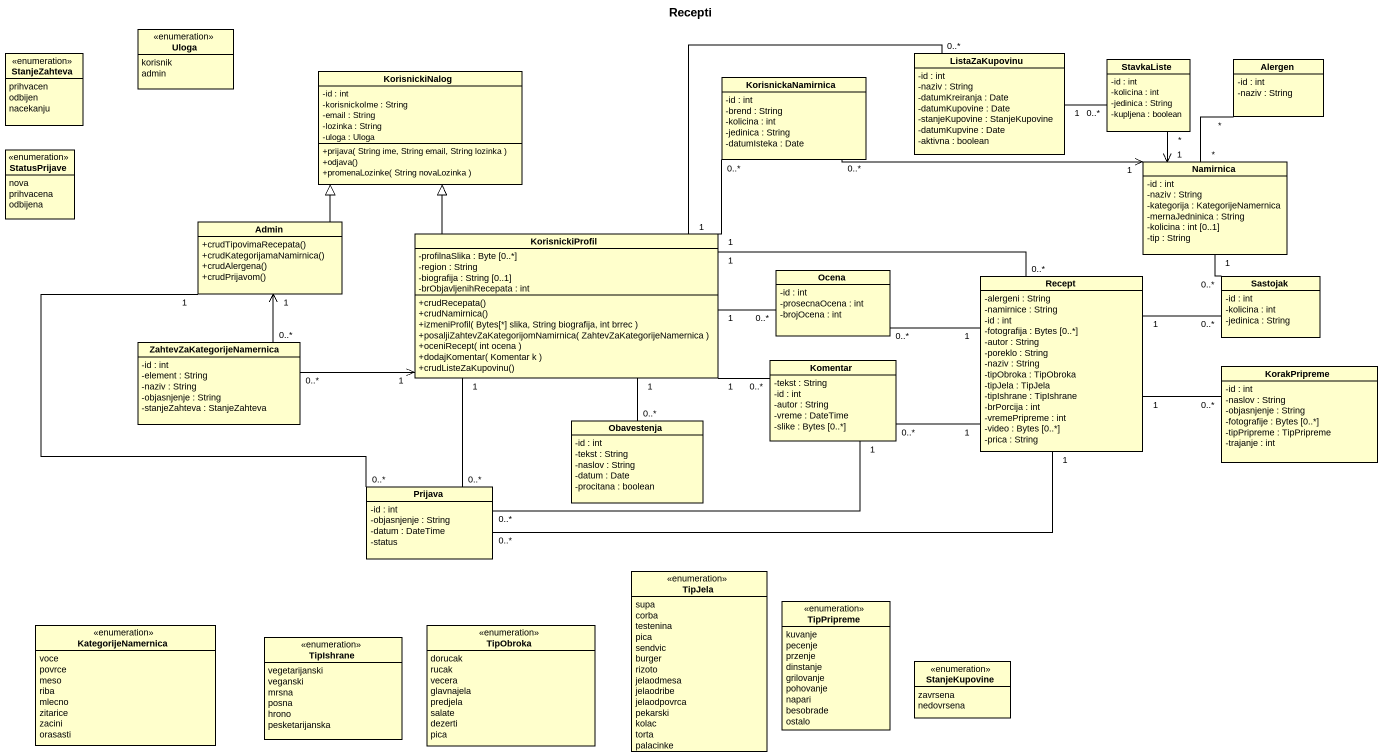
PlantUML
@startuml
title Recepti
hide circle
hide empty members
skinparam classAttributeIconSize 0
enum Uloga {
  korisnik
  admin
}
enum StanjeZahteva {
  prihvacen
  odbijen
  nacekanju
}
class ListaZaKupovinu {
  -id : int
  -naziv : String
  -datumKreiranja : Date
  -datumKupovine : Date
  -stanjeKupovine : StanjeKupovine
  -datumKupvine : Date
  -aktivna : boolean
}
class StavkaListe {
  -id : int
  -kolicina : int
  -jedinica : String
  -kupljena : boolean
}
class Alergen {
  -id : int
  -naziv : String
}
class KorisnickiNalog {
  -id : int
  -korisnickoIme : String
  -email : String
  -lozinka : String
  -uloga : Uloga
  +prijava( String ime, String email, String lozinka )
  +odjava()
  +promenaLozinke( String novaLozinka )
}
class KorisnickaNamirnica {
  -id : int
  -brend : String
  -kolicina : int
  -jedinica : String
  -datumIsteka : Date
}
enum StatusPrijave {
  nova
  prihvacena
  odbijena
}
class Namirnica {
  -id : int
  -naziv : String
  -kategorija : KategorijeNamernica
  -mernaJedninica : String
  -kolicina : int [0..1]
  -tip : String
}
class Admin {
  +crudTipovimaRecepata()
  +crudKategorijamaNamirnica()
  +crudAlergena()
  +crudPrijavom()
}
class KorisnickiProfil {
  -profilnaSlika : Byte [0..*]
  -region : String
  -biografija : String [0..1]
  -brObjavljenihRecepata : int
  +crudRecepata()
  +crudNamirnica()
  +izmeniProfil( Bytes[*] slika, String biografija, int brrec )
  +posaljiZahtevZaKategorijomNamirnica( ZahtevZaKategorijeNamernica )
  +oceniRecept( int ocena )
  +dodajKomentar( Komentar k )
  +crudListeZaKupovinu()
}
class Ocena {
  -id : int
  -prosecnaOcena : int
  -brojOcena : int
}
class Recept {
  -alergeni : String
  -namirnice : String
  -id : int
  -fotografija : Bytes [0..*]
  -autor : String
  -poreklo : String
  -naziv : String
  -tipObroka : TipObroka
  -tipJela : TipJela
  -tipIshrane : TipIshrane
  -brPorcija : int
  -vremePripreme : int
  -video : Bytes [0..*]
  -prica : String
}
class Sastojak {
  -id : int
  -kolicina : int
  -jedinica : String
}
class ZahtevZaKategorijeNamernica {
  -id : int
  -element : String
  -naziv : String
  -objasnjenje : String
  -stanjeZahteva : StanjeZahteva
}
class Komentar {
  -tekst : String
  -id : int
  -autor : String
  -vreme : DateTime
  -slike : Bytes [0..*]
}
class KorakPripreme {
  -id : int
  -naslov : String
  -objasnjenje : String
  -fotografije : Bytes [0..*]
  -tipPripreme : TipPripreme
  -trajanje : int
}
class Obavestenja {
  -id : int
  -tekst : String
  -naslov : String
  -datum : Date
  -procitana : boolean
}
class Prijava {
  -id : int
  -objasnjenje : String
  -datum : DateTime
  -status
}
enum TipJela {
  supa
  corba
  testenina
  pica
  sendvic
  burger
  rizoto
  jelaodmesa
  jelaodribe
  jelaodpovrca
  pekarski
  kolac
  torta
  palacinke
}
enum TipPripreme {
  kuvanje
  pecenje
  przenje
  dinstanje
  grilovanje
  pohovanje
  napari
  besobrade
  ostalo
}
enum KategorijeNamernica {
  voce
  povrce
  meso
  riba
  mlecno
  zitarice
  zacini
  orasasti
}
enum TipIshrane {
  vegetarijanski
  veganski
  mrsna
  posna
  hrono
  pesketarijanska
}
enum TipObroka {
  dorucak
  rucak
  vecera
  glavnajela
  predjela
  salate
  dezerti
  pica
}
enum StanjeKupovine {
  zavrsena
  nedovrsena
}
ListaZaKupovinu "1" -right- "0..*" StavkaListe
StavkaListe "*" --> "1" Namirnica
KorisnickaNamirnica "0..*" -right-> "1" Namirnica
Namirnica "*" -up- "*" Alergen
Admin -up-|> KorisnickiNalog
KorisnickiProfil "1" -right- "0..*" ListaZaKupovinu
KorisnickiProfil -up-|> KorisnickiNalog
KorisnickiProfil "1" -up- "0..*" KorisnickaNamirnica
KorisnickiProfil "1" -right- "0..*" Ocena
KorisnickiProfil "1" -right- "0..*" Recept
KorisnickiProfil "1" -right- "0..*" Komentar
KorisnickiProfil "1" -- "0..*" Obavestenja
Ocena "0..*" -right- "1" Recept
Recept "1" -right- "0..*" Sastojak
Recept "1" -right- "0..*" KorakPripreme
Sastojak "0..*" -up- "1" Namirnica
ZahtevZaKategorijeNamernica "0..*" -up-> "1" Admin
ZahtevZaKategorijeNamernica "0..*" -right-> "1" KorisnickiProfil
Komentar "0..*" -right- "1" Recept
Prijava "0..*" -up- "1" Admin
Prijava "0..*" -up- "1" KorisnickiProfil
Prijava "0..*" -right- "1" Recept
Prijava "0..*" -right- "1" Komentar
@enduml
